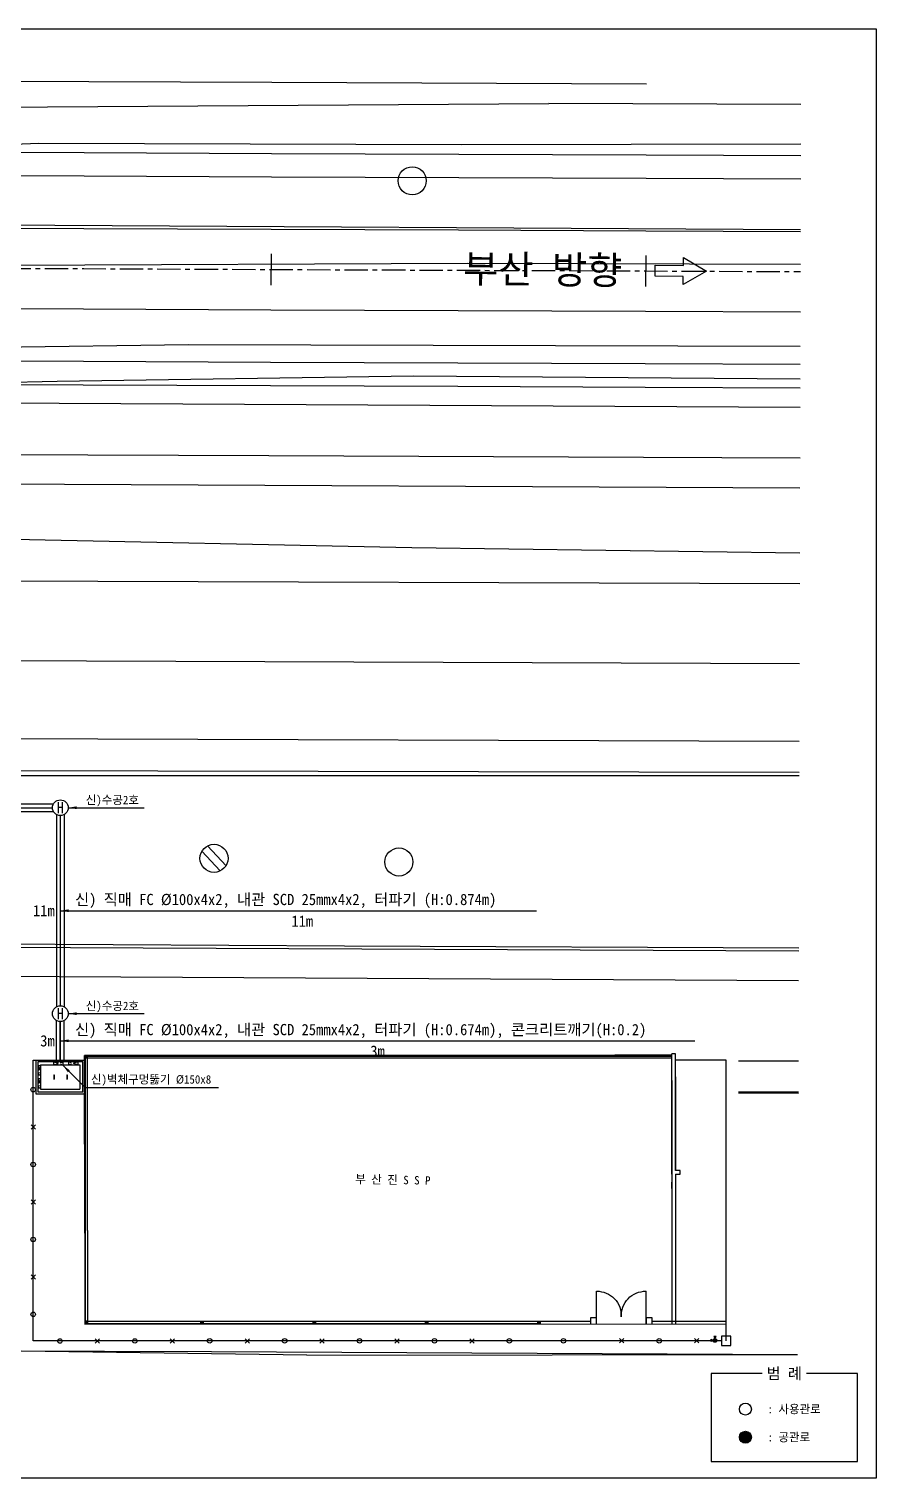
# Model space of a CAD drawing. Extents: x 60896 to 61431, y 63196 to 63294.
# Drawn here: x 61126 to 61171.3, y 63195.8 to 63273.2 of the extents above; entities that cross this region are included whole.
import ezdxf
from ezdxf.enums import TextEntityAlignment as Align

# ---------------------------------------------------------------- set-up
doc = ezdxf.new("R2010")
doc.units = 0
doc.linetypes.add('A-CENTR01', pattern=[2, 1.25, -0.25, 0.25, -0.25])
doc.linetypes.add('HIDDEN', pattern=[0.375, 0.25, -0.125])
for name, color, linetype in [('TT-BASE', 253, 'Continuous'), ('TT-CNTL', 1, 'A-CENTR01'), ('TT-MANH', 4, 'Continuous'), ('TT-TEXT', 3, 'Continuous'), ('TT-TRUF', 4, 'Continuous'), ('TX-PAPR', 2, 'Continuous'), ('TZ-LEAL', 1, 'Continuous'), ('TZ-LINE', 7, 'Continuous'), ('TZ-TEX2', 3, 'Continuous'), ('TZ-TEXT', 6, 'Continuous')]:
    doc.layers.add(name, color=color, linetype=linetype)
doc.styles.add('GR', font='GulimChe.ttf')
doc.styles.get("Standard").update_dxf_attribs({"font": 'GulimChe.ttf'})
doc.linetypes.add('ZIGZAG', pattern='A,0.00254,-5.08,[131,ltypeshp.shx,S=5.08,R=0,X=-5.08,Y=0],-10.16,[131,ltypeshp.shx,S=5.08,R=180,X=5.08,Y=0],-5.08', length=20.32254)
doc.dimstyles.new('D150', dxfattribs={"dimscale": 0.15, "dimtxt": 3, "dimasz": 3, "dimexe": 0.5, "dimexo": 0.5, "dimgap": 0.5, "dimtad": 1, "dimdec": 0, "dimzin": 1, "dimdsep": 46, "dimlunit": 6, "dimtxsty": 'Standard', "dimcen": 1, "dimclrd": 1, "dimclre": 1, "dimclrt": 3, "dimadec": 0, "dimazin": 0, "dimtfac": 1, "dimtdec": 0, "dimtix": 1, "dimtmove": 2, "dimatfit": 3, "dimfxl": 0, "dimtvp": 2, "dimlwd": -1, "dimlwe": -1, "dimarcsym": 0})

msp = doc.modelspace()

# ---------------------------------------------------------------- hatches: boundary and pattern name
at = {"layer": 'TZ-LINE', "ltscale": 2}
h = msp.add_hatch(color=256, dxfattribs=at)
h.dxf.hatch_style = 1
h.paths.add_polyline_path([(61163.97734347511, 63197.95015184588, 1), (61164.6173434751, 63197.95015184588, 1)])

# ---------------------------------------------------------------- linework, layer by layer
at = {"layer": 'TT-BASE'}
for p, q in [((61119.01165324998, 63270.40943458986, -86441.03522440503), (61139.01148182571, 63270.32662809297, -86441.03522440503)), ((61139.01148182571, 63270.32662809297, -86441.03522440503), (61159.01131040285, 63270.24382159608, -86441.03522440503)), ((61119.74383961234, 63268.96122722985, -86527.56278719222), (61153.79623237142, 63269.19302099761, -86527.56278719222)), ((61167.26352150763, 63269.14233306589, -86527.56278719222), (61153.79623237142, 63269.19302099761, -86527.56278719222)), ((61106.7102490841, 63266.33459529675, -86341.03522440458), (61126.57180846628, 63267.07194522288, -86341.03522440458)), ((61126.57180846628, 63267.07194522288, -86341.03522440458), (61149.13738381526, 63267.00317626776, -86341.03522440458)), ((61149.13738381526, 63267.00317626776, -86341.03522440458), (61167.25799793024, 63267.04074615116, -86341.03522440458)), ((61118.99663580166, 63266.60914112799, -86441.03522440503), (61128.99568351571, 63266.56785026585, -86441.03522440503)), ((61128.99568351571, 63266.56785026585, -86441.03522440503), (61138.99637052787, 63266.52650842893, -86441.03522440503)), ((61138.99637052787, 63266.52650842893, -86441.03522440503), (61148.99587392852, 63266.48448683197, -86441.03522440503)), ((61148.99587392852, 63266.48448683197, -86441.03522440503), (61158.99544107338, 63266.44387847543, -86441.03522440503)), ((61158.99544107338, 63266.44387847543, -86441.03522440503), (61167.25633943426, 63266.40972875028, -86441.03522440503)), ((61118.99146567476, 63265.35915160716, -86527.56278719222), (61128.99052991142, 63265.31786088978, -86527.56278719222)), ((61128.99052991142, 63265.31786088978, -86527.56278719222), (61138.99115989905, 63265.27651926834, -86527.56278719222)), ((61138.99115989905, 63265.27651926834, -86527.56278719222), (61148.99070897173, 63265.23449751587, -86527.56278719222)), ((61148.99070897173, 63265.23449751587, -86527.56278719222), (61158.99031916524, 63265.19388895657, -86527.56278719222)), ((61158.99031916524, 63265.19388895657, -86527.56278719222), (61167.25305408084, 63265.15973164082, -86527.56278719222)), ((61167.24592191734, 63262.44611682057, -86341.03522440458), (61123.68873406437, 63262.70089363374, -86341.03522440458)), ((61149.47543038218, 63260.64773986115, -86527.56278719222), (61124.93995470864, 63260.53947878351, -86527.56278719222)), ((61138.97456228059, 63261.15991318482, -86441.03522440503), (61138.96649435681, 63259.49321137925, -86441.03522440503)), ((61167.24106251205, 63260.59723124617, -86527.56278719222), (61149.47543038218, 63260.64773986115, -86527.56278719222)), ((61158.97407102452, 63261.07728141987, -86441.03522440503), (61158.96600310064, 63259.41057961438, -86441.03522440503)), ((61114.29716561876, 63256.04296196013, -86527.56278719222), (61134.57130880877, 63256.32100879297, -86527.56278719222)), ((61134.57130880877, 63256.32100879297, -86527.56278719222), (61167.22957783209, 63256.22758972208, -86527.56278719222)), ((61118.95057882587, 63255.45923625155, -86527.56278719222), (61128.94961373254, 63255.41794538558, -86527.56278719222)), ((61128.94961373254, 63255.41794538558, -86527.56278719222), (61138.94989637056, 63255.37660525874, -86527.56278719222)), ((61138.94989637056, 63255.37660525874, -86527.56278719222), (61148.94980579182, 63255.33458199431, -86527.56278719222)), ((61148.94980579182, 63255.33458199431, -86527.56278719222), (61158.94975464301, 63255.293972055, -86527.56278719222)), ((61158.94975464301, 63255.293972055, -86527.56278719222), (61167.22703408193, 63255.25975462719, -86527.56278719222)), ((61127.55519669437, 63254.35924890814, -86341.03522440458), (61146.58034343852, 63254.63446584555, -86341.03522440458)), ((61146.58034343852, 63254.63446584555, -86341.03522440458), (61167.22496851133, 63254.47385522873, -86341.03522440458)), ((61109.75007661678, 63253.97008052387, -86341.03522440458), (61127.55519669437, 63254.35924890814, -86341.03522440458)), ((61118.94540328446, 63254.20924696596, -86441.03522440503), (61128.94445099816, 63254.16795610372, -86441.03522440503)), ((61128.94445099816, 63254.16795610372, -86441.03522440503), (61138.94468611325, 63254.1266161349, -86441.03522440503)), ((61138.94468611325, 63254.1266161349, -86441.03522440503), (61148.94464141265, 63254.08459263887, -86441.03522440503)), ((61148.94464141265, 63254.08459263887, -86441.03522440503), (61158.94463305114, 63254.04398255846, -86441.03522440503)), ((61158.94463305114, 63254.04398255846, -86441.03522440503), (61167.22374872852, 63254.00975752484, -86441.03522440503)), ((61167.2209816894, 63252.95696640451, -86527.56278719222), (61048.8504043658, 63253.56216953012, -86527.56278719222)), ((61118.85126735136, 63250.47000569373, -86441.03522440503), (61138.85109592861, 63250.38719919678, -86441.03522440503)), ((61138.85109592861, 63250.38719919678, -86441.03522440503), (61158.85092450435, 63250.30439269987, -86441.03522440503)), ((61158.85092450435, 63250.30439269987, -86441.03522440503), (61167.21391895296, 63250.26976688937, -86441.03522440503)), ((61048.82547643023, 63249.26224077945, -86527.56278719222), (61167.20968005162, 63248.65696798555, -86527.56278719222)), ((61146.48103130563, 63245.45469253112, -86341.03522440458), (61096.3461487566, 63246.49321688177, -86341.03522440458)), ((61167.20049703223, 63245.16305235322, -86341.03522440458), (61146.48103130563, 63245.45469253112, -86341.03522440458)), ((61167.19621471866, 63243.53373614719, -86527.56278719222), (61048.7944917272, 63243.91755368606, -86527.56278719222)), ((61048.76999226134, 63239.69153355066, -86527.56278719222), (61167.18504775347, 63239.28497736811, -86527.56278719222)), ((61167.17406449182, 63235.10611332149, -86527.56278719222), (61048.74587075722, 63235.53070968966, -86527.56278719222)), ((61167.16971514805, 63233.45129375556, -86341.03522440458), (61076.64284260817, 63233.65894433396, -86341.03522440458)), ((61167.1692426459, 63233.27151817589, -86441.03522440503), (61048.73283503671, 63233.2821211825, -86441.03522440503)), ((61136.26230062356, 63228.19847623158, -86341.03522440458), (61135.28132270857, 63229.25146924998, -86341.03522440458)), ((61136.56661225678, 63228.4782094164, -86341.03522440458), (61135.58187746029, 63229.53523511469, -86341.03522440458)), ((61048.68182828292, 63224.48374288988, -86441.03522440503), (61167.14470206708, 63223.93442453649, -86441.03522440503)), ((61066.19877459086, 63224.60840991605, -86341.03522440458), (61142.89392307123, 63224.19671142949, -86341.03522440458)), ((61142.89392307123, 63224.19671142949, -86341.03522440458), (61167.14509950766, 63224.08564101287, -86341.03522440458)), ((61048.6730634179, 63222.97185294572, -86527.56278719222), (61167.14054241667, 63222.35177867876, -86527.56278719222)), ((61126.41938959462, 63218.09205591694, -86441.03522440503), (61126.41938959462, 63216.29205591694, -86441.03522440503)), ((61126.41938959462, 63218.09205591694, -86441.03522440503), (61129.01938959462, 63218.09205591694, -86441.03522440503)), ((61157.3193372531, 63218.34791320506, -86441.03468326933), (61129.01933785924, 63218.34205591187, -86441.03523763151)), ((61129.02130408841, 63208.84205611535, -86441.03523763151), (61129.01933785924, 63218.34205591187, -86441.03523763151)), ((61129.01933785922, 63218.34205591187, -86441.03522440503), (61129.02230782984, 63203.99239572132, -86441.03522440503)), ((61129.04436890439, 63218.19206108937, -86441.03523763151), (61129.01936890497, 63218.19205591508, -86441.03523763151)), ((61129.01938872515, 63218.09205591694, -86441.03522440503), (61129.01938872515, 63216.29205591694, -86441.03522440503)), ((61129.04434303295, 63218.31706108669, -86441.03523575858), (61160.36934236009, 63218.32354446984, -86441.03572768714)), ((61129.14434303081, 63218.31708178384, -86441.03523575858), (61129.04434303295, 63218.31706108669, -86441.03523575858)), ((61129.04730782929, 63203.99240089563, -86441.03523575858), (61129.04434303295, 63218.31706108669, -86441.03523575858)), ((61129.04434717238, 63218.29706108712, -86441.03523575858), (61160.36934649952, 63218.30354447026, -86441.03572768714)), ((61129.14436372796, 63218.21708178598, -86441.03523575858), (61129.0443637301, 63218.21706108884, -86441.03523575858)), ((61129.06730782886, 63203.99240503506, -86441.03523575858), (61129.06434303252, 63218.31706522613, -86441.03523575858)), ((61129.16936890176, 63218.19208696081, -86441.03523763151), (61129.06436890396, 63218.1920652288, -86441.03523763151)), ((61129.09436372903, 63218.21707143741, -86441.03523575858), (61129.09434303188, 63218.31707143527, -86441.03523575858)), ((61129.16934302634, 63218.31708695882, -86441.03488768246), (61129.16933785205, 63218.34208695759, -86441.0348869859)), ((61129.16936889778, 63218.19208696081, -86441.03489116524), (61129.16934716577, 63218.29708695925, -86441.03488823971)), ((61160.36936823153, 63218.19854447132, -86441.03462361127), (61129.16936890166, 63218.19208696081, -86441.03523388565)), ((61129.17127303947, 63208.99208715786, -86441.03523763151), (61129.16936890176, 63218.19208696081, -86441.03523763151)), ((61160.36933718581, 63218.34854446811, -86441.03495809782), (61157.3193372531, 63218.34791320506, -86441.03495809782)), ((61160.56932229483, 63218.42051214246, -86441.03522440503), (61160.36932229912, 63218.42047074816, -86441.03522440503)), ((61160.36961659732, 63216.99854450481, -86441.03523763151), (61160.36932229912, 63218.42047074816, -86441.03522440503)), ((61160.57061005619, 63212.19858598521, -86441.03522440503), (61160.56932229483, 63218.42051214246, -86441.03522440503)), ((61160.5693889244, 63218.0985858671, -86441.03522440503), (61163.25173849121, 63218.09914103722, -86441.03522440503)), ((61163.25173849121, 63218.09914103722, -86441.03522440503), (61163.25484306271, 63203.09914878252, -86441.03522440503)), ((61167.12919608247, 63218.03477435299, -86527.56278719222), (61163.92815912902, 63218.04283039027, -86527.56278719222)), ((61126.66938959462, 63217.84205591694, -86441.03522440503), (61126.66938959462, 63216.54205591694, -86441.03522440503)), ((61126.66938959462, 63217.84205591694, -86441.03522440503), (61128.76938959462, 63217.84205591694, -86441.03522440503)), ((61127.37654756452, 63217.31022072591, -86441.03522440503), (61127.37654756452, 63217.08294799864, -86441.03522440503)), ((61127.37654756452, 63217.31022072591, -86441.03522440503), (61127.39927483728, 63217.31022072591, -86441.03522440503)), ((61127.37654756458, 63217.31022072588, -86441.03522440503), (61127.37654756458, 63217.08294799861, -86441.03522440503)), ((61127.37654756458, 63217.31022072588, -86441.03522440503), (61127.39927483728, 63217.31022072588, -86441.03522440503)), ((61127.39927483728, 63217.31022072591, -86441.03522440503), (61127.39927483728, 63217.08294799864, -86441.03522440503)), ((61127.39927483728, 63217.31022072588, -86441.03522440503), (61127.39927483728, 63217.08294799861, -86441.03522440503)), ((61128.05836574634, 63217.31022072591, -86441.03522440503), (61128.05836574634, 63217.08294799864, -86441.03522440503)), ((61128.05836574634, 63217.31022072591, -86441.03522440503), (61128.08109301905, 63217.31022072591, -86441.03522440503)), ((61128.05836574634, 63217.31022072588, -86441.03522440503), (61128.05836574634, 63217.08294799861, -86441.03522440503)), ((61128.05836574634, 63217.31022072588, -86441.03522440503), (61128.08109301911, 63217.31022072588, -86441.03522440503)), ((61128.08109301905, 63217.31022072591, -86441.03522440503), (61128.08109301905, 63217.08294799864, -86441.03522440503)), ((61128.08109301911, 63217.31022072588, -86441.03522440503), (61128.08109301911, 63217.08294799861, -86441.03522440503)), ((61128.76938959462, 63217.84205591694, -86441.03522440503), (61128.76938959462, 63216.54205591694, -86441.03522440503)), ((61126.66938959462, 63217.09205591694, -86441.03522440503), (61126.51938959462, 63217.09205591694, -86441.03522440503)), ((61126.66938959462, 63216.54205591694, -86441.03522440503), (61128.76938959462, 63216.54205591694, -86441.03522440503)), ((61127.37654756452, 63217.08294799864, -86441.03522440503), (61127.39927483728, 63217.08294799864, -86441.03522440503)), ((61127.37654756458, 63217.08294799861, -86441.03522440503), (61127.39927483728, 63217.08294799861, -86441.03522440503)), ((61128.05836574634, 63217.08294799864, -86441.03522440503), (61128.08109301905, 63217.08294799864, -86441.03522440503)), ((61128.05836574634, 63217.08294799861, -86441.03522440503), (61128.08109301911, 63217.08294799861, -86441.03522440503)), ((61160.36961659732, 63216.99854450481, -86441.03523763151), (61160.37230715643, 63203.99888427642, -86441.03523763151)), ((61160.37065145477, 63211.99854459519, -86441.03522440503), (61160.36961659732, 63216.99854448809, -86441.03522440503)), ((61160.56957519874, 63217.19858589482, -86441.03523763151), (61160.57061005619, 63212.19858598521, -86441.03523763151)), ((61126.41938959462, 63216.29205591694, -86441.03522440503), (61129.01938959462, 63216.29205591694, -86441.03522440503)), ((61167.12465901011, 63216.30852862217, -86341.03522440458), (61163.92120970658, 63216.32139484181, -86341.03522440458)), ((61167.1248409575, 63216.37775517974, -86441.03522440503), (61163.92146740806, 63216.38522985693, -86441.03522440503)), ((61126.38585331538, 63214.3991309168, -86441.03522440503), (61126.154406546, 63214.63048190028, -86441.03522440503)), ((61126.15445443893, 63214.39908302382, -86441.03522440503), (61126.38580542243, 63214.63052979326, -86441.03522440503)), ((61160.37307123534, 63214.20861968864, -86441.03522440503), (61160.37300293471, 63214.53861968047, -86441.03522440503)), ((61160.82061005084, 63212.19863772808, -86441.03522440503), (61160.57061005619, 63212.19858598521, -86441.03522440503)), ((61160.57065145049, 63211.99858598949, -86441.03522440503), (61160.82065144514, 63211.99863773236, -86441.03522440503)), ((61160.57065145049, 63211.99858598949, -86441.03523763151), (61160.57230715215, 63203.99892567072, -86441.03523763151)), ((61160.82065144514, 63211.99863773236, -86441.03522440503), (61160.82061005084, 63212.19863772808, -86441.03522440503)), ((61160.37368593988, 63211.2386197644, -86441.03522440503), (61160.37361763936, 63211.56861975617, -86441.03522440503)), ((61126.38668120132, 63210.39913100245, -86441.03522440503), (61126.15523443188, 63210.63048198595, -86441.03522440503)), ((61126.15528232486, 63210.39908310952, -86441.03522440503), (61126.38663330834, 63210.6305298789, -86441.03522440503)), ((61129.17127303549, 63208.99208715786, -86441.03489116524), (61129.17230782268, 63203.99242676706, -86441.0347518635)), ((61126.38750908723, 63206.39913108812, -86441.03522440503), (61126.15606231779, 63206.63048207165, -86441.03522440503)), ((61126.15611021077, 63206.39908319515, -86441.03522440503), (61126.38746119424, 63206.63052996458, -86441.03522440503)), ((61156.35067483922, 63204.16305191812, -86441.03522440503), (61156.35034699641, 63205.74705188733, -86441.03522440503)), ((61158.99070892055, 63203.99859832611, -86441.03522440503), (61158.99034692744, 63205.74759828911, -86441.03522440503)), ((61129.04727678354, 63204.14240089239, -86441.03522440503), (61129.02227678412, 63204.14239571811, -86441.03522440503)), ((61129.14728195568, 63204.11742159008, -86441.0352225321), (61129.04728195782, 63204.11740089293, -86441.0352225321)), ((61129.1722767809, 63204.14242676383, -86441.03522440503), (61129.06727678311, 63204.14240503182, -86441.03522440503)), ((61129.09728195675, 63204.1174112415, -86441.0352225321), (61129.0973026539, 63204.01741124364, -86441.0352225321)), ((61129.1722767809, 63204.14242676383, -86441.03522440503), (61156.02067795066, 63204.14798361756, -86441.03522440503)), ((61135.19727664792, 63204.14367376699, -86441.03491386403), (61135.19729837994, 63204.03867376831, -86441.0349109385)), ((61135.32228182347, 63204.11869963811, -86441.03525567116), (61135.22228182561, 63204.11867894096, -86441.03525567116)), ((61135.32228182347, 63204.11869963811, -86441.03525567116), (61135.22228182561, 63204.11867894096, -86441.03525567116)), ((61135.27228182454, 63204.11868928953, -86441.03525567116), (61135.27230252169, 63204.01868929168, -86441.03525567116)), ((61135.34727664471, 63204.14370481271, -86441.03491386403), (61135.34729837672, 63204.03870481426, -86441.0349109385)), ((61141.19727651548, 63204.14491559601, -86441.03456300168), (61141.19729824748, 63204.03991559734, -86441.03456007615)), ((61141.32228169102, 63204.11994146706, -86441.03490759504), (61141.22228169317, 63204.11992076991, -86441.03490759504)), ((61141.27228169209, 63204.11993111848, -86441.03490759504), (61141.27230238925, 63204.01993112062, -86441.03490759504)), ((61141.34727651226, 63204.14494664173, -86441.03456300168), (61141.34729824427, 63204.03994664329, -86441.03456007615)), ((61147.1972763909, 63204.14615742496, -86441.03491107782), (61147.19729812291, 63204.04115742628, -86441.03490815227)), ((61147.32228156645, 63204.121183296, -86441.03525567116), (61147.22228156859, 63204.12116259885, -86441.03525567116)), ((61147.32228156645, 63204.121183296, -86441.03525567116), (61147.22228156859, 63204.12116259885, -86441.03525567116)), ((61147.27228156752, 63204.12117294742, -86441.03525567116), (61147.27230226467, 63204.02117294957, -86441.03525567116)), ((61147.34727638769, 63204.14618847067, -86441.03491107782), (61147.3472981197, 63204.04118847223, -86441.03490815227)), ((61153.19727626633, 63204.1473992539, -86441.03525915394), (61153.19730213776, 63204.02239925566, -86441.03525567116)), ((61153.32228144187, 63204.12242512494, -86441.03560374728), (61153.22228144401, 63204.1224044278, -86441.03560374728)), ((61153.27228144294, 63204.12241477637, -86441.03560374728), (61153.27230214009, 63204.02241477851, -86441.03560374728)), ((61153.34727626311, 63204.14743029962, -86441.03525915394), (61153.34730730884, 63203.99743030284, -86441.0352549746)), ((61156.35064068759, 63204.32805191569, -86441.03522440503), (61156.02064069578, 63204.32798361509, -86441.03522440503)), ((61156.02064069578, 63204.32798361509, -86441.03522440503), (61156.02070899639, 63203.99798362154, -86441.03522440503)), ((61156.35070898816, 63203.99805192206, -86441.03522440503), (61156.35064068759, 63204.32805191569, -86441.03522440503)), ((61159.32064061185, 63204.32866662025, -86441.03522440503), (61158.99064062002, 63204.32859831963, -86441.03522440503)), ((61158.99064062002, 63204.32859831963, -86441.03522440503), (61158.99070892063, 63203.99859832608, -86441.03522440503)), ((61159.32070891246, 63203.99866662669, -86441.03522440503), (61159.32064061185, 63204.32866662025, -86441.03522440503)), ((61159.32067786672, 63204.14866662349, -86441.03522440503), (61163.25462567386, 63204.14948083854, -86441.03522440503)), ((61129.02230782984, 63203.99239572132, -86441.03522440503), (61163.2546567196, 63203.99948084175, -86441.03522440503)), ((61129.02230782981, 63203.99239572135, -86441.03521117855), (61153.37230731122, 63203.99743547716, -86441.03521117855)), ((61129.04730265497, 63204.01740089507, -86441.0352225321), (61153.32230213902, 63204.02242512709, -86441.03560374728)), ((61129.14730265283, 63204.01742159222, -86441.0352225321), (61129.04730265497, 63204.01740089507, -86441.0352225321)), ((61129.0473067944, 63203.9974008955, -86441.0352225321), (61153.32230627845, 63204.00242512752, -86441.03560374728)), ((61129.17230264836, 63204.01742676581, -86441.03487445597), (61129.17230782265, 63203.99242676704, -86441.03487375942)), ((61135.19730251936, 63204.01867376874, -86441.03491038126), (61135.19730769365, 63203.9936737702, -86441.0349096847)), ((61135.34730251615, 63204.01870481469, -86441.03491038126), (61135.34730769043, 63203.99370481592, -86441.0349096847)), ((61141.19730238691, 63204.01991559777, -86441.03455951891), (61141.1973075612, 63203.99491559922, -86441.03455882236)), ((61141.32230238817, 63204.0199414692, -86441.03490759504), (61141.22230239031, 63204.01992077205, -86441.03490759504)), ((61141.3473023837, 63204.01994664371, -86441.03455951891), (61141.34730755799, 63203.99494664494, -86441.03455882236)), ((61147.19730226234, 63204.02115742671, -86441.03490759504), (61147.19730743663, 63203.99615742816, -86441.03490689848)), ((61147.34730225913, 63204.02118847266, -86441.03490759504), (61147.34730743341, 63203.99618847389, -86441.03490689848)), ((61153.19730213776, 63204.02239925566, -86441.03525567116), (61153.19730731205, 63203.99739925711, -86441.0352549746)), ((61153.32230213902, 63204.02242512709, -86441.03560374728), (61153.22230214116, 63204.02240442994, -86441.03560374728)), ((61153.32230213902, 63204.02242512709, -86441.03560374728), (61153.32230627845, 63204.00242512752, -86441.03560374728)), ((61162.73006893288, 63203.32257566985, -86441.03522440503), (61162.61244732054, 63203.32255143504, -86441.03522440503)), ((61162.61244732054, 63203.32255143504, -86441.03522440503), (61162.67127911467, 63203.22070024817, -86441.03522440503)), ((61162.67127911467, 63203.22070024817, -86441.03522440503), (61162.73006893288, 63203.32257566985, -86441.03522440503)), ((61163.52244169141, 63203.3491967474, -86441.03522440503), (61163.02244170105, 63203.34909326168, -86441.03522440503)), ((61163.02244170105, 63203.34909326168, -86441.03522440503), (61163.0225451868, 63202.84909327409, -86441.03522440503)), ((61163.52254517705, 63202.84919675986, -86441.03522440503), (61163.52244169141, 63203.3491967474, -86441.03522440503)), ((61085.09064856765, 63202.65955802263, -86441.03522440503), (61135.79724086869, 63202.53147941914, -86441.03522440503)), ((61140.882414789, 63202.33600834287, -86341.03522440458), (61086.39404685594, 63203.05673714668, -86341.03522440458)), ((61129.58009036025, 63203.20787108817, -86441.03522440503), (61129.81153712969, 63202.97652010469, -86441.03522440503)), ((61129.58013825324, 63202.97647221171, -86441.03522440503), (61129.81148923677, 63203.20791898115, -86441.03522440503)), ((61133.58009027463, 63203.20869897408, -86441.03522440503), (61133.81153704401, 63202.9773479906, -86441.03522440503)), ((61133.58013816756, 63202.97730009762, -86441.03522440503), (61133.81148915106, 63203.20874686706, -86441.03522440503)), ((61135.79724086869, 63202.53147941914, -86441.03522440503), (61167.08803699598, 63202.37474255541, -86441.03522440503)), ((61137.58009018893, 63203.20952686002, -86441.03522440503), (61137.81153695837, 63202.97817587651, -86441.03522440503)), ((61137.58013808191, 63202.97812798356, -86441.03522440503), (61137.81148906539, 63203.20957475294, -86441.03522440503)), ((61141.58009010326, 63203.21035474592, -86441.03522440503), (61141.81153687269, 63202.97900376245, -86441.03522440503)), ((61141.58013799624, 63202.97895586947, -86441.03522440503), (61141.81148897977, 63203.21040263891, -86441.03522440503)), ((61145.58009001763, 63203.21118263183, -86441.03522440503), (61145.81153678701, 63202.97983164836, -86441.03522440503)), ((61145.58013791056, 63202.97978375537, -86441.03522440503), (61145.81148889406, 63203.21123052481, -86441.03522440503)), ((61149.58008993193, 63203.21201051777, -86441.03522440503), (61149.81153670137, 63202.98065953427, -86441.03522440503)), ((61149.58013782491, 63202.98061164131, -86441.03522440503), (61149.81148880839, 63203.21205841069, -86441.03522440503)), ((61157.58008976064, 63203.21366628959, -86441.03522440503), (61157.81153653002, 63202.98231530611, -86441.03522440503)), ((61157.58013765356, 63202.98226741313, -86441.03522440503), (61157.81148863706, 63203.21371418257, -86441.03522440503)), ((61161.58008967493, 63203.21449417552, -86441.03522440503), (61161.81153644437, 63202.98314319202, -86441.03522440503)), ((61161.58013756791, 63202.98309529907, -86441.03522440503), (61161.81148855139, 63203.21454206845, -86441.03522440503)), ((61162.46555901917, 63203.06184705184, -86441.03522440503), (61162.46553478438, 63203.17946866414, -86441.03522440503)), ((61162.46553478438, 63203.17946866414, -86441.03522440503), (61162.56741020607, 63203.12067884595, -86441.03522440503)), ((61162.56741020607, 63203.12067884595, -86441.03522440503), (61162.46555901917, 63203.06184705184, -86441.03522440503)), ((61163.0225451868, 63202.84909327409, -86441.03522440503), (61163.52254517705, 63202.84919675986, -86441.03522440503)), ((61140.882414789, 63202.33600834287, -86341.03522440458), (61167.0880409401, 63202.37624319747, -86341.03522440458))]:
    msp.add_line(p, q, dxfattribs=at)
at = {"layer": 'TT-BASE', "ltscale": 0.001}
for p, q in [((61118.97990319368, 63262.55917531903, -86441.03522440503), (61128.97895509131, 63262.51788481413, -86441.03522440503)), ((61128.97895509131, 63262.51788481413, -86441.03522440503), (61138.97948985126, 63262.4765436133, -86441.03522440503)), ((61138.97948985126, 63262.4765436133, -86441.03522440503), (61148.97914088445, 63262.43452139712, -86441.03522440503)), ((61148.97914088445, 63262.43452139712, -86441.03522440503), (61158.9788467192, 63262.39391244681, -86441.03522440503)), ((61158.9788467192, 63262.39391244681, -86441.03522440503), (61167.24569488935, 63262.35973819016, -86441.03522440503)), ((61118.96214126996, 63258.25921237813, -86441.03522440503), (61128.96118468366, 63258.21792155821, -86441.03522440503)), ((61128.96118468366, 63258.21792155821, -86441.03522440503), (61138.96156690974, 63258.17658097117, -86441.03522440503)), ((61138.96156690974, 63258.17658097117, -86441.03522440503), (61148.96137448822, 63258.13455808868, -86441.03522440503)), ((61148.96137448822, 63258.13455808868, -86441.03522440503), (61158.9612273679, 63258.09394855962, -86441.03522440503)), ((61158.9612273679, 63258.09394855962, -86441.03522440503), (61167.23439327355, 63258.05974812838, -86441.03522440503))]:
    msp.add_line(p, q, dxfattribs=at)
at = {"layer": 'TT-BASE', "linetype": 'HIDDEN'}
for p, q in [((61126.66938959462, 63217.79205591694, -86441.03522440503), (61126.51938959462, 63217.29205591694, -86441.03522440503)), ((61126.51938959462, 63217.79205591694, -86441.03522440503), (61126.66938959462, 63217.29205591694, -86441.03522440503)), ((61126.66938959462, 63217.79205591694, -86441.03522440503), (61126.51938959462, 63217.79205591694, -86441.03522440503)), ((61126.66938959462, 63217.29205591694, -86441.03522440503), (61126.51938959462, 63217.29205591694, -86441.03522440503)), ((61127.06938959462, 63217.84205591694, -86441.03522440503), (61127.56938959462, 63217.84205591694, -86441.03522440503)), ((61127.36938959462, 63217.84205591694, -86441.03522440503), (61127.36938959462, 63217.99205591693, -86441.03522440503)), ((61127.36938959462, 63217.99205591693, -86441.03522440503), (61127.86938959462, 63217.99205591693, -86441.03522440503)), ((61127.36938959462, 63217.99205591693, -86441.03522440503), (61127.86938959462, 63217.84205591694, -86441.03522440503)), ((61127.36938959462, 63217.84205591694, -86441.03522440503), (61127.86938959462, 63217.99205591693, -86441.03522440503)), ((61127.86938939009, 63217.84205932332, -86441.03522440503), (61127.86938939009, 63217.99205932332, -86441.03522440503)), ((61128.66938959462, 63217.84205591694, -86441.03522440503), (61128.16938959462, 63217.99205591693, -86441.03522440503)), ((61128.66938959462, 63217.99205591693, -86441.03522440503), (61128.16938959462, 63217.84205591694, -86441.03522440503)), ((61128.16938959462, 63217.84205591694, -86441.03522440503), (61128.16938959462, 63217.99205591693, -86441.03522440503)), ((61128.66938814506, 63217.84205909281, -86441.03522440503), (61128.66938814506, 63217.99205909282, -86441.03522440503)), ((61126.66938760408, 63216.59206187241, -86441.03522440503), (61126.51938760408, 63216.59206187241, -86441.03522440503)), ((61126.51938959462, 63217.09205591694, -86441.03522440503), (61126.66938959462, 63216.59205591694, -86441.03522440503)), ((61126.66938959462, 63217.09205591694, -86441.03522440503), (61126.51938959462, 63216.59205591694, -86441.03522440503))]:
    msp.add_line(p, q, dxfattribs=at)
at = {"layer": 'TT-BASE', "elevation": -86441.03522440503}
for points in [[(61160.99106806485, 63260.96075254705), (61162.22766713765, 63260.22574295985), (61160.97283062668, 63259.52232154223), (61160.97814604083, 63259.94156115419), (61159.47826658846, 63259.96057767885), (61159.48587319835, 63260.5605294599), (61160.98575265075, 63260.54151293509)], [(61128.91938959462, 63216.39205591693), (61128.91938959462, 63217.99205591693), (61126.51938959462, 63217.99205591693), (61126.51938959462, 63216.39205591693)]]:
    msp.add_lwpolyline(points, close=True, dxfattribs=at)
at = {"layer": 'TT-BASE', "elevation": -86441.03522440503, "flags": 128}
msp.add_lwpolyline([(61163.02249344484, 63203.09909327075), (61126.27249423199, 63203.0914870669), (61126.26938965981, 63218.09148674559), (61129.01938959462, 63218.09205591694)], dxfattribs=at)
at = {"layer": 'TT-BASE'}
for centre, radius in [((61146.50583855833, 63265.06002070002, -86341.03522440458), 0.7500000000034044), ((61135.92654516723, 63228.86912388388, -86341.03522440458), 0.7500000000034044), ((61145.79634716018, 63228.67462549834, -86341.03522440458), 0.7500000000034044), ((61126.26971598771, 63216.51480636574, -86441.03522440503), 0.12), ((61126.27054387362, 63212.51480645139, -86441.03522440503), 0.12), ((61126.27137175953, 63208.51480653704, -86441.03522440503), 0.12), ((61126.27137175956, 63208.51480654514, -86441.03522440503), 0.12), ((61126.27219964546, 63204.51480662274, -86441.03522440503), 0.12), ((61127.69581378782, 63203.09178165348, -86441.03522440503), 0.12), ((61131.69581370211, 63203.09260953941, -86441.03522440503), 0.12), ((61131.69581371022, 63203.09260953937, -86441.03522440503), 0.12), ((61135.69581361647, 63203.09343742532, -86441.03522440503), 0.12), ((61139.69581353082, 63203.09426531123, -86441.03522440503), 0.12), ((61143.69581344512, 63203.09509319717, -86441.03522440503), 0.12), ((61143.69581345322, 63203.09509319713, -86441.03522440503), 0.12), ((61147.69581335947, 63203.09592108308, -86441.03522440503), 0.12), ((61151.69581327382, 63203.09674896899, -86441.03522440503), 0.12), ((61154.58164609558, 63203.09749773578, -86441.03522440503), 0.12), ((61159.69581310247, 63203.09840474083, -86441.03522440503), 0.12)]:
    msp.add_circle(centre, radius, dxfattribs=at)
at = {"layer": 'TT-BASE', "extrusion": (0, 0, -1)}
msp.add_ellipse((61156.36533845834, 63204.44059147239, -86441.03522440503), major_axis=(0.7080326433398667, -1.098067998804826), ratio=0.9999999977937637, start_param=3.702828252957815, end_param=5.328943315536475, dxfattribs=at)
at = {"layer": 'TT-BASE', "extrusion": (0, 0, -0.9999999999999999)}
msp.add_ellipse((61158.97589626686, 63204.44113178357, -86441.03522440503), major_axis=(0.7080244272451439, -1.098073296485341), ratio=0.9999999977884321, start_param=2.099240491731346, end_param=3.72535555834169, dxfattribs=at)
at = {"layer": 'TT-BASE'}
for major_axis, ratio, start_param, end_param in [((0.07072531094113259, -0.07069604075251341), 0.9999999999999191, 0.7853972320749043, 7.068582539254491), ((-0.04039773757286769, -0.04041446339493578), 0.9999999999997042, 2.356193558869576, 8.639378866049162)]:
    msp.add_ellipse((61162.67129971868, 63203.12070025132, -86441.03522440503), major_axis=major_axis, ratio=ratio, start_param=start_param, end_param=end_param, dxfattribs=at)
at = {"layer": 'TT-CNTL', "elevation": -86441.03522440503, "flags": 128}
msp.add_lwpolyline([(61048.89178149004, 63260.69949085968), (61048.97135066378, 63260.69916192869), (61058.97039837172, 63260.65787106648), (61068.97085940772, 63260.61653016374), (61079.25635381221, 63260.57450761725), (61088.97036815144, 63260.5338983988), (61098.97082918738, 63260.49255749607), (61108.97055853898, 63260.4505349496), (61118.97101957504, 63260.40919404685), (61128.97006728281, 63260.36790318465), (61138.97052831876, 63260.32656228191), (61148.97025767047, 63260.28453973545), (61158.97003706259, 63260.24393051695), (61167.24004408139, 63260.20974313761)], dxfattribs=at)
at = {"layer": 'TT-MANH'}
for centre in [(61127.71938959463, 63231.57365630097, -86441.03522440503), (61127.71938959463, 63220.57365630097, -86441.03522440503)]:
    msp.add_circle(centre, 0.4199999999999999, dxfattribs=at)
at = {"layer": 'TT-TRUF', "elevation": -86441.03522440503, "flags": 128}
msp.add_lwpolyline([(61127.16299938469, 63217.83557258094), (61128.13949612017, 63217.83640697068)], dxfattribs=at)
at = {"layer": 'TX-PAPR'}
msp.add_lwpolyline([(61051.870874942, 63273.16983265506), (61171.270874942, 63273.16983265506), (61171.270874942, 63195.76983265504), (61051.870874942, 63195.76983265504)], close=True, dxfattribs=at)
at = {"layer": 'TZ-LEAL', "elevation": 0.1160173094779911}
msp.add_lwpolyline([(61129.04051406759, 63216.62048647961), (61136.16488523978, 63216.62048647961)], dxfattribs=at)
at = {"layer": 'TZ-LINE', "elevation": -86441.03522440503}
for points in [[(61079.30144368661, 63231.77365630097), (61127.35006588837, 63231.77365630097)], [(61079.30144368661, 63231.37365630097), (61127.35006588837, 63231.37365630097)], [(61127.51938959463, 63231.20433259472), (61127.51938959463, 63220.94298000722)], [(61127.91938959462, 63231.20433259472), (61127.91938959462, 63220.94298000722)], [(61127.51938959463, 63218.09205591694), (61127.51938959463, 63220.20433259472)], [(61127.71938959463, 63220.15365630097), (61127.71938959463, 63218.09205591694)], [(61127.91938959462, 63218.09205591694), (61127.91938959462, 63220.20433259472)]]:
    msp.add_lwpolyline(points, dxfattribs=at)
at = {"layer": 'TZ-LINE', "linetype": 'ZIGZAG', "ltscale": 0.039, "elevation": -86441.03522440503}
for points in [[(61079.35211998035, 63231.57365630097), (61127.29938959463, 63231.57365630097)], [(61127.71938959463, 63231.15365630097), (61127.71938959463, 63220.99365630097)], [(61127.71938959463, 63218.09205591694), (61127.71938959463, 63220.15365630097)]]:
    msp.add_lwpolyline(points, dxfattribs=at)
at = {"layer": 'TZ-LINE', "ltscale": 2, "elevation": 0.232266885841824}
msp.add_lwpolyline([(61165.18693461556, 63201.35882128595), (61162.4697057283, 63201.35882128595), (61162.4697057283, 63196.65329058102), (61170.27966978915, 63196.65329058102), (61170.27966978915, 63201.35882128595), (61167.56244090189, 63201.35882128595)], dxfattribs=at)
at = {"layer": 'TZ-LINE', "ltscale": 2}
for centre in [(61164.29734347512, 63199.45015184588, 0.232266885841824), (61164.29734347512, 63197.95015184588, 0.232266885841824)]:
    msp.add_circle(centre, 0.3200000000000001, dxfattribs=at)

# ---------------------------------------------------------------- texts
at = {"layer": 'TT-BASE'}
msp.add_text('부산 방향', height=1.5, rotation=359.2736025949332, dxfattribs=at).set_placement((61153.48038534943, 63260.35074592632, -86441.03522440503), align=Align.MIDDLE)
at = {"layer": 'TT-MANH', "linetype": 'ByBlock', "style": 'GR'}
for p in [(61127.72137936667, 63231.57365606319, -86441.03522440503), (61127.72137936667, 63220.57365606319, -86441.03522440503)]:
    msp.add_text('H', height=0.6, rotation=359.9931262838864, dxfattribs=at).set_placement(p, align=Align.MIDDLE)
at = {"layer": 'TT-TEXT'}
msp.add_text('부 산 진 S S P', height=0.45, rotation=358.8747853273313, dxfattribs=at).set_placement((61145.47481130997, 63211.71073946586, -86441.03522440503), align=Align.MIDDLE)
at = {"layer": 'TZ-TEX2'}
msp.add_text('범 례', height=0.6, dxfattribs=at).set_placement((61166.37468775873, 63201.35882128595, 0.232266885841824), align=Align.MIDDLE)
for s, p in [(': 사용관로', (61165.47946919287, 63199.45015184588, 0.232266885841824)), (': 공관로', (61165.47946919287, 63197.95015184588, 0.232266885841824))]:
    msp.add_text(s, height=0.45, dxfattribs=at).set_placement(p, align=Align.MIDDLE_LEFT)
at = {"layer": 'TZ-TEXT'}
for p in [(61129.07707356197, 63231.98954477815, -86441.03522440503), (61129.07707356197, 63220.98954477815, -86441.03522440503)]:
    msp.add_text('신)수공2호', height=0.45, rotation=359.9481799342549, dxfattribs=at).set_placement(p, align=Align.MIDDLE_LEFT)
at = {"layer": 'TZ-TEXT', "ltscale": 2}
for s, p in [('신) 직매 FC Ø100x4x2, 내관 SCD 25mmx4x2, 터파기 (H:0.874m)', (61128.50463179578, 63226.37365630097, -86441.03522440503)), ('신) 직매 FC Ø100x4x2, 내관 SCD 25mmx4x2, 터파기 (H:0.674m), 콘크리트깨기(H:0.2)', (61128.50463179578, 63219.42285610895, -86441.03522440503))]:
    msp.add_text(s, height=0.5999999999999999, dxfattribs=at).set_placement(p)
for s, p in [('11m', (61127.42079072825, 63226.07365630097)), ('3m', (61127.42079072825, 63219.12285610895))]:
    msp.add_text(s, height=0.5999999999999999, dxfattribs=at).set_placement(p, align=Align.MIDDLE_RIGHT)
at = {"layer": 'TZ-TEXT'}
for s, p in [('11m', (61140.63783874513, 63225.51610680505, -86441.03522440503)), ('3m', (61144.65657147027, 63218.56530661303, -86441.03522440503))]:
    msp.add_text(s, height=0.5999999999999999, dxfattribs=at).set_placement(p, align=Align.MIDDLE)
msp.add_text('신)벽체구멍뚫기 Ø150x8', height=0.45, rotation=359.9481799346718, dxfattribs=at).set_placement((61132.56567217453, 63217.03864860154, 0.1160173094779911), align=Align.MIDDLE)

# ---------------------------------------------------------------- leaders
at = {"layer": 'TZ-LEAL'}
for points in [[(61128.13938959462, 63231.57365630097, -86441.03522440503), (61132.20194843182, 63231.57365630097, -86441.03522440503)], [(61127.71938959463, 63226.07365630097, -86441.03522440503), (61153.14733626557, 63226.07365630097, -86441.03522440503)], [(61128.13938959462, 63220.57365630097, -86441.03522440503), (61132.20194843182, 63220.57365630097, -86441.03522440503)], [(61127.71938959463, 63219.12285610895, -86441.03522440503), (61161.59375334591, 63219.12285610895, -86441.03522440503)], [(61127.85713214234, 63217.81433329244, 0.1160173094831407), (61129.04051406759, 63216.62048647961, 0.1160173094779911)]]:
    msp.add_leader(points, dimstyle='D150', dxfattribs=at)

doc.saveas('drawing.dxf')
